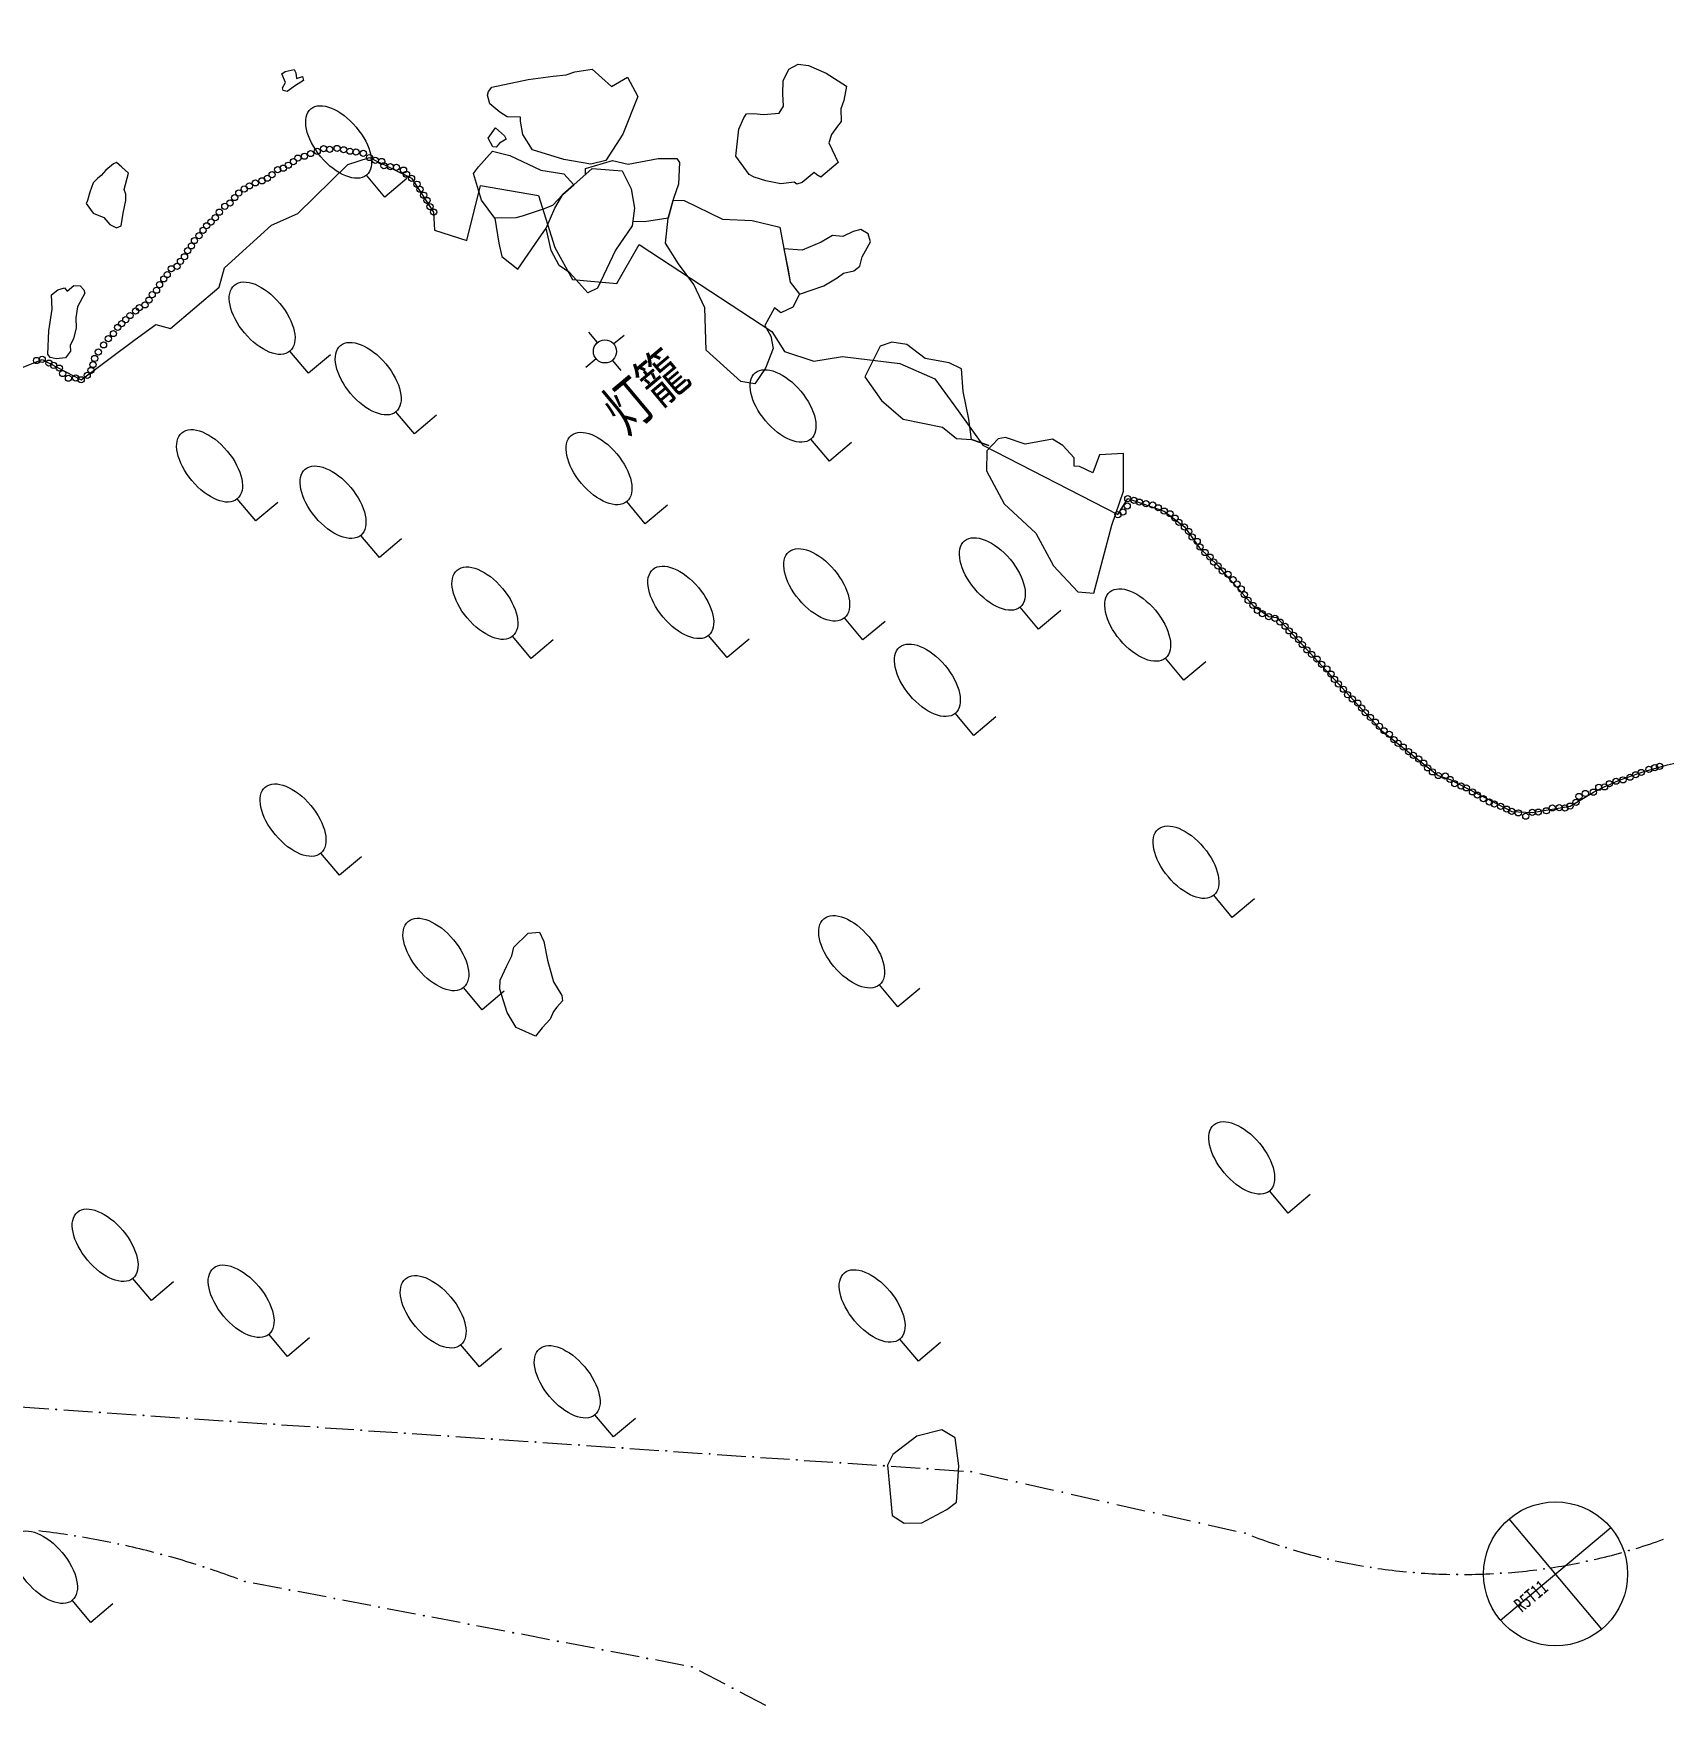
# Model space of a CAD drawing. Header units: metres. Extents: x -10443 to -4073, y -33280 to -26846.
# Drawn here: x -7287.18 to -7258.88, y -29198.11 to -29169.07 of the extents above; entities that cross this region are included whole.
import ezdxf
from ezdxf.enums import TextEntityAlignment as Align

# ---------------------------------------------------------------- set-up
doc = ezdxf.new("R2010")
doc.units = ezdxf.units.M
doc.header["$MEASUREMENT"] = 0
doc.linetypes.add('CONTINUOUS_1', pattern=[0])
doc.linetypes.add('CONTINUOUS_2', pattern=[0])
for name, color, linetype, lineweight in [('園路', 241, 'CONTINUOUS_2', 18), ('基準点', 254, 'CONTINUOUS_2', 18), ('木', 254, 'CONTINUOUS_2', 18), ('木材', 241, 'CONTINUOUS_2', 18), ('構造物', 241, 'CONTINUOUS_2', 18), ('石', 241, 'CONTINUOUS_2', 18), ('護岸', 241, 'CONTINUOUS_2', 18)]:
    doc.layers.add(name, color=color, linetype=linetype, lineweight=lineweight)
doc.layers.add('非表示', color=7, linetype='CONTINUOUS', lineweight=0, plot=False)
doc.styles.add('MS Gothic', font='MS Gothic.ttf')

msp = doc.modelspace()

# ---------------------------------------------------------------- hatches: boundary and pattern name
at = {"layer": '園路', "linetype": 'CONTINUOUS_1', "lineweight": 18}
for points in [[(-7286.772, -29192.968, 1), (-7286.787, -29192.968, 1)], [(-7286.016, -29193.02, 1), (-7286.031, -29193.02, 1)], [(-7285.26, -29193.071, 1), (-7285.275, -29193.071, 1)], [(-7284.503, -29193.123, 1), (-7284.518, -29193.123, 1)], [(-7283.747, -29193.174, 1), (-7283.762, -29193.174, 1)], [(-7282.991, -29193.226, 1), (-7283.006, -29193.226, 1)], [(-7282.235, -29193.277, 1), (-7282.25, -29193.277, 1)], [(-7281.479, -29193.329, 1), (-7281.494, -29193.329, 1)], [(-7280.723, -29193.38, 1), (-7280.738, -29193.38, 1)], [(-7279.966, -29193.432, 1), (-7279.981, -29193.432, 1)], [(-7279.21, -29193.483, 1), (-7279.225, -29193.483, 1)], [(-7278.454, -29193.535, 1), (-7278.469, -29193.535, 1)], [(-7277.698, -29193.586, 1), (-7277.713, -29193.586, 1)], [(-7276.942, -29193.638, 1), (-7276.957, -29193.638, 1)], [(-7276.185, -29193.689, 1), (-7276.2, -29193.689, 1)], [(-7275.429, -29193.741, 1), (-7275.444, -29193.741, 1)], [(-7274.673, -29193.792, 1), (-7274.688, -29193.792, 1)], [(-7273.917, -29193.844, 1), (-7273.932, -29193.844, 1)], [(-7273.161, -29193.895, 1), (-7273.176, -29193.895, 1)], [(-7272.404, -29193.947, 1), (-7272.419, -29193.947, 1)], [(-7271.648, -29193.999, 1), (-7271.663, -29193.999, 1)], [(-7270.892, -29194.05, 1), (-7270.907, -29194.05, 1)], [(-7270.099, -29194.228, 1), (-7270.114, -29194.228, 1)], [(-7269.306, -29194.406, 1), (-7269.321, -29194.406, 1)], [(-7268.514, -29194.584, 1), (-7268.529, -29194.584, 1)], [(-7267.721, -29194.762, 1), (-7267.736, -29194.762, 1)], [(-7266.928, -29194.94, 1), (-7266.943, -29194.94, 1)], [(-7266.135, -29195.118, 1), (-7266.15, -29195.118, 1)], [(-7286.448, -29195.165, 1), (-7286.463, -29195.165, 1)], [(-7285.696, -29195.306, 1), (-7285.711, -29195.306, 1)], [(-7265.423, -29195.369, 1), (-7265.438, -29195.369, 1)], [(-7259.469, -29195.419, 1), (-7259.484, -29195.419, 1)], [(-7284.952, -29195.485, 1), (-7284.967, -29195.485, 1)], [(-7284.219, -29195.702, 1), (-7284.234, -29195.702, 1)], [(-7264.695, -29195.567, 1), (-7264.71, -29195.567, 1)], [(-7263.954, -29195.711, 1), (-7263.969, -29195.711, 1)], [(-7260.201, -29195.605, 1), (-7260.216, -29195.605, 1)], [(-7283.498, -29195.957, 1), (-7283.513, -29195.957, 1)], [(-7263.204, -29195.8, 1), (-7263.219, -29195.8, 1)], [(-7262.45, -29195.834, 1), (-7262.465, -29195.834, 1)], [(-7261.695, -29195.813, 1), (-7261.71, -29195.813, 1)], [(-7260.944, -29195.736, 1), (-7260.959, -29195.736, 1)], [(-7282.721, -29196.105, 1), (-7282.736, -29196.105, 1)], [(-7281.945, -29196.253, 1), (-7281.96, -29196.253, 1)], [(-7281.169, -29196.402, 1), (-7281.184, -29196.402, 1)], [(-7280.393, -29196.55, 1), (-7280.408, -29196.55, 1)], [(-7279.617, -29196.698, 1), (-7279.632, -29196.698, 1)], [(-7278.841, -29196.847, 1), (-7278.856, -29196.847, 1)], [(-7278.065, -29196.995, 1), (-7278.08, -29196.995, 1)], [(-7277.288, -29197.143, 1), (-7277.303, -29197.143, 1)], [(-7276.512, -29197.292, 1), (-7276.527, -29197.292, 1)], [(-7275.736, -29197.44, 1), (-7275.751, -29197.44, 1)], [(-7275.03, -29197.81, 1), (-7275.045, -29197.81, 1)]]:
    msp.add_hatch(color=256, dxfattribs=at).paths.add_polyline_path(points, flags=0)

# ---------------------------------------------------------------- linework, layer by layer
for p, q in [((-7287.407, -29192.925), (-7286.908, -29192.959)), ((-7286.651, -29192.977), (-7286.152, -29193.011)), ((-7285.895, -29193.028), (-7285.396, -29193.062)), ((-7285.139, -29193.08), (-7284.64, -29193.114)), ((-7284.382, -29193.131), (-7283.883, -29193.165)), ((-7283.626, -29193.183), (-7283.127, -29193.217)), ((-7282.87, -29193.234), (-7282.371, -29193.268)), ((-7282.114, -29193.286), (-7281.615, -29193.32)), ((-7281.358, -29193.338), (-7280.859, -29193.371)), ((-7280.601, -29193.389), (-7280.102, -29193.423)), ((-7279.845, -29193.441), (-7279.346, -29193.475)), ((-7279.089, -29193.492), (-7278.59, -29193.526)), ((-7278.333, -29193.544), (-7277.834, -29193.578)), ((-7277.577, -29193.595), (-7277.078, -29193.629)), ((-7276.82, -29193.647), (-7276.322, -29193.681)), ((-7276.064, -29193.698), (-7275.565, -29193.732)), ((-7275.308, -29193.75), (-7274.809, -29193.784)), ((-7274.552, -29193.801), (-7274.053, -29193.835)), ((-7273.796, -29193.853), (-7273.297, -29193.887)), ((-7273.039, -29193.904), (-7272.541, -29193.938)), ((-7272.283, -29193.956), (-7271.784, -29193.99)), ((-7271.527, -29194.007), (-7271.028, -29194.041)), ((-7270.747, -29194.084), (-7270.259, -29194.194)), ((-7269.954, -29194.262), (-7269.466, -29194.372)), ((-7269.161, -29194.44), (-7268.674, -29194.55)), ((-7268.369, -29194.618), (-7267.881, -29194.728)), ((-7267.576, -29194.796), (-7267.088, -29194.906)), ((-7266.783, -29194.975), (-7266.295, -29195.084)), ((-7282.871, -29196.078), (-7283.362, -29195.984)), ((-7282.095, -29196.226), (-7282.586, -29196.132)), ((-7281.319, -29196.374), (-7281.81, -29196.281)), ((-7280.543, -29196.523), (-7281.034, -29196.429)), ((-7279.767, -29196.671), (-7280.258, -29196.577)), ((-7278.991, -29196.819), (-7279.482, -29196.726)), ((-7278.215, -29196.968), (-7278.706, -29196.874)), ((-7277.438, -29197.116), (-7277.93, -29197.022)), ((-7276.662, -29197.264), (-7277.153, -29197.171)), ((-7275.886, -29197.413), (-7276.377, -29197.319)), ((-7275.169, -29197.741), (-7275.612, -29197.509)), ((-7274.463, -29198.111), (-7274.906, -29197.879))]:
    msp.add_line(p, q, dxfattribs=at)
for centre in [(-7286.78, -29192.968), (-7286.023, -29193.02), (-7285.267, -29193.071), (-7284.511, -29193.123), (-7283.755, -29193.174), (-7282.999, -29193.226), (-7282.242, -29193.277), (-7281.486, -29193.329), (-7280.73, -29193.38), (-7279.974, -29193.432), (-7279.218, -29193.483), (-7278.461, -29193.535), (-7277.705, -29193.586), (-7276.949, -29193.638), (-7276.193, -29193.689), (-7275.437, -29193.741), (-7274.68, -29193.792), (-7273.924, -29193.844), (-7273.168, -29193.895), (-7272.412, -29193.947), (-7271.656, -29193.999), (-7270.899, -29194.05), (-7270.107, -29194.228), (-7269.314, -29194.406), (-7268.521, -29194.584), (-7267.728, -29194.762), (-7266.936, -29194.94), (-7266.143, -29195.118), (-7286.455, -29195.165), (-7285.703, -29195.306), (-7265.431, -29195.369), (-7259.477, -29195.419), (-7284.96, -29195.485), (-7284.226, -29195.702), (-7264.702, -29195.567), (-7263.961, -29195.711), (-7260.208, -29195.605), (-7283.505, -29195.957), (-7263.212, -29195.8), (-7262.457, -29195.834), (-7261.703, -29195.813), (-7260.952, -29195.736), (-7282.729, -29196.105), (-7281.953, -29196.253), (-7281.177, -29196.402), (-7280.4, -29196.55), (-7279.624, -29196.698), (-7278.848, -29196.847), (-7278.072, -29196.995), (-7277.296, -29197.143), (-7276.52, -29197.292), (-7275.744, -29197.44), (-7275.038, -29197.81)]:
    msp.add_circle(centre, 0.0075, dxfattribs=at)
for centre, radius, start, end in [((-7288.808, -29209.827), 14.849, 81.3933, 83.3225), ((-7288.808, -29209.827), 14.849, 78.4415, 80.3707), ((-7288.808, -29209.827), 14.849, 75.4896, 77.4189), ((-7262.371, -29185.547), 10.288, 249.204, 251.9887), ((-7262.371, -29185.547), 10.288, 253.4093, 256.194), ((-7262.371, -29185.547), 10.288, 287.0523, 289.837), ((-7288.808, -29209.827), 14.849, 72.5378, 74.467), ((-7262.371, -29185.547), 10.288, 257.6147, 260.3994), ((-7262.371, -29185.547), 10.288, 278.6416, 281.4262), ((-7262.371, -29185.547), 10.288, 282.8469, 285.6316), ((-7288.808, -29209.827), 14.849, 69.586, 71.5152), ((-7262.371, -29185.547), 10.288, 261.8201, 264.6048), ((-7262.371, -29185.547), 10.288, 266.0255, 268.8101), ((-7262.371, -29185.547), 10.288, 270.2308, 273.0155), ((-7262.371, -29185.547), 10.288, 274.4362, 277.2209)]:
    msp.add_arc(centre, radius, start, end, dxfattribs=at)
at = {"layer": '基準点', "linetype": 'CONTINUOUS_2', "lineweight": 18}
for p, q in [((-7261.708, -29196.628), (-7259.793, -29195.021)), ((-7259.947, -29196.782), (-7261.554, -29194.867))]:
    msp.add_line(p, q, dxfattribs=at)
msp.add_circle((-7260.75, -29195.825), 1.25, dxfattribs=at)
at = {"layer": '木', "linetype": 'CONTINUOUS_1', "lineweight": 18}
for p, q in [((-7281.075, -29171.917), (-7281.397, -29171.534)), ((-7280.692, -29171.596), (-7281.075, -29171.917)), ((-7282.403, -29174.976), (-7282.724, -29174.593)), ((-7282.02, -29174.655), (-7282.403, -29174.976)), ((-7280.561, -29176.026), (-7280.883, -29175.643)), ((-7280.178, -29175.705), (-7280.561, -29176.026)), ((-7273.359, -29176.501), (-7273.68, -29176.118)), ((-7272.976, -29176.18), (-7273.359, -29176.501)), ((-7283.316, -29177.541), (-7283.637, -29177.158)), ((-7282.933, -29177.219), (-7283.316, -29177.541)), ((-7276.554, -29177.588), (-7276.875, -29177.205)), ((-7276.17, -29177.267), (-7276.554, -29177.588)), ((-7281.171, -29178.173), (-7281.493, -29177.79)), ((-7280.788, -29177.851), (-7281.171, -29178.173)), ((-7269.725, -29179.419), (-7270.047, -29179.036)), ((-7269.342, -29179.097), (-7269.725, -29179.419)), ((-7272.775, -29179.607), (-7273.096, -29179.224)), ((-7272.392, -29179.286), (-7272.775, -29179.607)), ((-7278.536, -29179.926), (-7278.857, -29179.543)), ((-7278.153, -29179.604), (-7278.536, -29179.926)), ((-7275.135, -29179.912), (-7275.456, -29179.529)), ((-7274.752, -29179.591), (-7275.135, -29179.912)), ((-7267.203, -29180.306), (-7267.524, -29179.923)), ((-7266.82, -29179.985), (-7267.203, -29180.306)), ((-7270.853, -29181.264), (-7271.175, -29180.881)), ((-7270.47, -29180.943), (-7270.853, -29181.264)), ((-7281.866, -29183.693), (-7282.187, -29183.31)), ((-7281.483, -29183.372), (-7281.866, -29183.693)), ((-7266.363, -29184.424), (-7266.685, -29184.041)), ((-7265.98, -29184.102), (-7266.363, -29184.424)), ((-7279.387, -29186.027), (-7279.708, -29185.644)), ((-7279.004, -29185.705), (-7279.387, -29186.027)), ((-7272.169, -29185.98), (-7272.491, -29185.597)), ((-7271.786, -29185.658), (-7272.169, -29185.98)), ((-7265.396, -29189.558), (-7265.717, -29189.175)), ((-7265.013, -29189.237), (-7265.396, -29189.558)), ((-7285.128, -29191.076), (-7285.45, -29190.693)), ((-7284.745, -29190.754), (-7285.128, -29191.076)), ((-7282.767, -29192.047), (-7283.089, -29191.664)), ((-7282.384, -29191.726), (-7282.767, -29192.047)), ((-7279.433, -29192.232), (-7279.755, -29191.849)), ((-7279.05, -29191.911), (-7279.433, -29192.232)), ((-7271.812, -29192.13), (-7272.133, -29191.747)), ((-7271.429, -29191.808), (-7271.812, -29192.13)), ((-7277.106, -29193.447), (-7277.428, -29193.064)), ((-7276.723, -29193.125), (-7277.106, -29193.447)), ((-7286.181, -29196.667), (-7286.502, -29196.284)), ((-7285.798, -29196.345), (-7286.181, -29196.667))]:
    msp.add_line(p, q, dxfattribs=at)
for centre in [(-7281.879, -29170.96), (-7283.206, -29174.019), (-7281.365, -29175.069), (-7274.162, -29175.543), (-7284.119, -29176.583), (-7277.357, -29176.63), (-7281.975, -29177.215), (-7273.578, -29178.65), (-7270.529, -29178.461), (-7279.339, -29178.968), (-7275.938, -29178.954), (-7268.006, -29179.348), (-7271.657, -29180.307), (-7282.669, -29182.736), (-7267.167, -29183.466), (-7280.19, -29185.069), (-7272.973, -29185.022), (-7266.199, -29188.601), (-7285.932, -29190.118), (-7283.571, -29191.09), (-7272.616, -29191.172), (-7280.237, -29191.274), (-7277.91, -29192.489), (-7286.984, -29195.709)]:
    msp.add_ellipse(centre, major_axis=(-0.482, 0.575), ratio=0.533333, dxfattribs=at)
at = {"layer": '木材', "linetype": 'CONTINUOUS_2', "lineweight": 18}
for centre in [(-7282.14, -29171.076), (-7281.905, -29171.072), (-7282.752, -29171.362), (-7282.663, -29171.3), (-7282.586, -29171.24), (-7282.471, -29171.207), (-7282.364, -29171.16), (-7282.25, -29171.122), (-7282.033, -29171.088), (-7281.792, -29171.095), (-7281.68, -29171.119), (-7281.577, -29171.132), (-7281.45, -29171.157), (-7281.342, -29171.229), (-7281.242, -29171.277), (-7281.131, -29171.297), (-7281.092, -29171.373), (-7283.209, -29171.634), (-7283.114, -29171.588), (-7283.033, -29171.526), (-7282.936, -29171.441), (-7282.839, -29171.414), (-7280.979, -29171.389), (-7280.875, -29171.4), (-7280.752, -29171.448), (-7280.7, -29171.519), (-7280.612, -29171.59), (-7283.683, -29171.924), (-7283.611, -29171.844), (-7283.518, -29171.777), (-7283.428, -29171.721), (-7283.323, -29171.67), (-7280.519, -29171.692), (-7280.465, -29171.781), (-7280.401, -29171.883), (-7283.948, -29172.178), (-7283.854, -29172.078), (-7283.763, -29172.019), (-7280.345, -29171.974), (-7280.293, -29172.083), (-7280.229, -29172.177), (-7284.231, -29172.494), (-7284.17, -29172.414), (-7284.093, -29172.35), (-7284.019, -29172.273), (-7284.434, -29172.763), (-7284.381, -29172.671), (-7284.301, -29172.586), (-7284.682, -29173.118), (-7284.624, -29173.033), (-7284.554, -29172.953), (-7284.499, -29172.846), (-7284.914, -29173.337), (-7284.854, -29173.261), (-7284.782, -29173.161), (-7285.115, -29173.612), (-7285.04, -29173.533), (-7284.988, -29173.437), (-7285.499, -29173.973), (-7285.404, -29173.893), (-7285.337, -29173.837), (-7285.241, -29173.788), (-7285.169, -29173.705), (-7285.713, -29174.18), (-7285.646, -29174.114), (-7285.573, -29174.046), (-7285.959, -29174.483), (-7285.876, -29174.375), (-7285.788, -29174.286), (-7287.123, -29174.754), (-7287.025, -29174.734), (-7286.908, -29174.8), (-7286.828, -29174.839), (-7286.142, -29174.824), (-7286.114, -29174.719), (-7286.05, -29174.605), (-7286.728, -29174.886), (-7286.669, -29174.98), (-7286.569, -29175.061), (-7286.443, -29175.059), (-7286.348, -29175.089), (-7286.243, -29175.011), (-7286.176, -29174.927), (-7268.178, -29177.153), (-7268.071, -29177.181), (-7268.35, -29177.43), (-7268.263, -29177.384), (-7268.187, -29177.281), (-7267.976, -29177.213), (-7267.861, -29177.24), (-7267.745, -29177.261), (-7267.649, -29177.312), (-7267.546, -29177.369), (-7267.443, -29177.416), (-7267.359, -29177.491), (-7267.29, -29177.563), (-7267.194, -29177.645), (-7267.121, -29177.723), (-7267.06, -29177.818), (-7266.973, -29177.896), (-7266.922, -29177.993), (-7266.837, -29178.088), (-7266.75, -29178.168), (-7266.688, -29178.252), (-7266.611, -29178.322), (-7266.535, -29178.41), (-7266.439, -29178.465), (-7266.351, -29178.559), (-7266.283, -29178.634), (-7266.209, -29178.722), (-7266.154, -29178.818), (-7266.088, -29178.918), (-7266.003, -29179.007), (-7265.927, -29179.091), (-7265.84, -29179.15), (-7265.731, -29179.202), (-7265.623, -29179.232), (-7265.535, -29179.297), (-7265.446, -29179.368), (-7265.376, -29179.449), (-7265.3, -29179.527), (-7265.211, -29179.6), (-7265.148, -29179.686), (-7265.068, -29179.779), (-7264.985, -29179.859), (-7264.893, -29179.94), (-7264.813, -29180.029), (-7264.722, -29180.11), (-7264.651, -29180.2), (-7264.589, -29180.291), (-7264.52, -29180.373), (-7264.433, -29180.462), (-7264.363, -29180.556), (-7264.279, -29180.632), (-7264.184, -29180.704), (-7264.118, -29180.787), (-7264.054, -29180.87), (-7263.965, -29180.953), (-7263.881, -29181.034), (-7263.808, -29181.107), (-7263.729, -29181.184), (-7263.636, -29181.247), (-7263.556, -29181.336), (-7263.484, -29181.403), (-7263.396, -29181.468), (-7263.303, -29181.548), (-7263.218, -29181.611), (-7263.126, -29181.673), (-7263.041, -29181.745), (-7262.972, -29181.828), (-7259.03, -29181.825), (-7258.946, -29181.802), (-7262.888, -29181.897), (-7262.787, -29181.961), (-7262.666, -29181.968), (-7262.582, -29182.029), (-7262.501, -29182.103), (-7259.816, -29182.105), (-7259.7, -29182.06), (-7259.581, -29182.036), (-7259.457, -29181.99), (-7259.359, -29181.948), (-7259.263, -29181.907), (-7259.131, -29181.854), (-7262.391, -29182.144), (-7262.299, -29182.175), (-7262.193, -29182.245), (-7262.109, -29182.301), (-7262.005, -29182.363), (-7260.344, -29182.325), (-7260.235, -29182.273), (-7260.095, -29182.25), (-7260, -29182.166), (-7259.901, -29182.158), (-7261.9, -29182.42), (-7261.814, -29182.455), (-7261.705, -29182.495), (-7261.598, -29182.544), (-7261.511, -29182.584), (-7261.397, -29182.609), (-7261.268, -29182.667), (-7261.156, -29182.601), (-7261.052, -29182.596), (-7260.91, -29182.574), (-7260.807, -29182.523), (-7260.686, -29182.518), (-7260.589, -29182.524), (-7260.498, -29182.492), (-7260.395, -29182.427)]:
    msp.add_circle(centre, 0.0535, dxfattribs=at)
at = {"layer": '構造物', "linetype": 'CONTINUOUS_2', "lineweight": 18}
for p, q in [((-7277.383, -29174.442), (-7277.533, -29174.264)), ((-7276.921, -29174.317), (-7277.1, -29174.467)), ((-7277.408, -29174.725), (-7277.586, -29174.875)), ((-7276.975, -29174.929), (-7277.125, -29174.75))]:
    msp.add_line(p, q, dxfattribs=at)
msp.add_circle((-7277.254, -29174.596), 0.201, dxfattribs=at)
at = {"layer": '石', "linetype": 'CONTINUOUS_2', "lineweight": 18, "flags": 128}
for points in [[(-7282.798, -29169.927), (-7282.863, -29169.775), (-7282.808, -29169.736), (-7282.649, -29169.698), (-7282.62, -29169.761), (-7282.611, -29169.857), (-7282.504, -29169.823), (-7282.488, -29169.89), (-7282.626, -29169.981), (-7282.773, -29170.081), (-7282.841, -29170.066), (-7282.85, -29170.018), (-7282.798, -29169.927)], [(-7279.22, -29170.006), (-7278.59, -29169.876), (-7278.152, -29169.819), (-7277.926, -29169.795), (-7277.778, -29169.743), (-7277.476, -29169.696), (-7277.139, -29169.994), (-7276.865, -29169.836), (-7276.682, -29170.168), (-7276.943, -29170.824), (-7277.238, -29171.278), (-7277.499, -29171.346), (-7277.967, -29171.262), (-7278.511, -29171.098), (-7278.682, -29170.828), (-7278.722, -29170.599), (-7278.723, -29170.527), (-7278.953, -29170.522), (-7279.082, -29170.444), (-7279.254, -29170.294), (-7279.291, -29170.145), (-7279.278, -29170.084), (-7279.22, -29170.006)], [(-7274.8, -29170.472), (-7274.67, -29170.464), (-7274.501, -29170.481), (-7274.231, -29170.456), (-7274.157, -29170.336), (-7274.167, -29170.121), (-7274.162, -29169.9), (-7274.064, -29169.695), (-7273.898, -29169.609), (-7273.721, -29169.63), (-7273.412, -29169.764), (-7273.063, -29169.99), (-7273.108, -29170.24), (-7273.161, -29170.385), (-7273.154, -29170.602), (-7273.219, -29170.683), (-7273.321, -29170.827), (-7273.366, -29170.976), (-7273.205, -29171.313), (-7273.504, -29171.569), (-7273.578, -29171.531), (-7273.624, -29171.489), (-7273.829, -29171.662), (-7273.921, -29171.691), (-7273.97, -29171.658), (-7274.2, -29171.687), (-7274.461, -29171.635), (-7274.666, -29171.568), (-7274.751, -29171.523), (-7274.98, -29171.206), (-7274.93, -29170.735), (-7274.844, -29170.541), (-7274.8, -29170.472)], [(-7279.202, -29171.046), (-7279.285, -29170.891), (-7279.154, -29170.712), (-7278.999, -29170.852), (-7278.967, -29170.91), (-7279.083, -29170.981), (-7279.143, -29171.047), (-7279.202, -29171.046)], [(-7286.263, -29172.029), (-7286.139, -29172.197), (-7285.955, -29172.273), (-7285.849, -29172.392), (-7285.733, -29172.45), (-7285.655, -29172.417), (-7285.62, -29172.197), (-7285.57, -29171.978), (-7285.574, -29171.864), (-7285.601, -29171.785), (-7285.529, -29171.501), (-7285.644, -29171.397), (-7285.735, -29171.314), (-7285.789, -29171.338), (-7285.918, -29171.45), (-7286.001, -29171.541), (-7286.065, -29171.595), (-7286.139, -29171.667), (-7286.197, -29171.829), (-7286.237, -29171.976), (-7286.263, -29172.029)], [(-7277.592, -29171.524), (-7277.592, -29171.418), (-7277.125, -29171.28), (-7276.85, -29171.343), (-7276.332, -29171.248), (-7276.009, -29171.249), (-7275.963, -29171.317), (-7275.979, -29171.69), (-7276.064, -29171.938), (-7276.156, -29172.284), (-7276.569, -29172.348), (-7276.773, -29172.343)], [(-7273.878, -29173.6), (-7273.453, -29173.456), (-7273.225, -29173.317), (-7273.111, -29173.238), (-7272.932, -29173.199), (-7272.829, -29173.118), (-7272.789, -29172.952), (-7272.645, -29172.693), (-7272.685, -29172.552), (-7272.814, -29172.48), (-7272.944, -29172.515), (-7273.127, -29172.599), (-7273.304, -29172.584), (-7273.499, -29172.699), (-7273.831, -29172.84), (-7274.149, -29172.816), (-7274.075, -29173.182), (-7274.039, -29173.396), (-7273.878, -29173.6)], [(-7286.929, -29174.646), (-7286.907, -29174.236), (-7286.851, -29173.86), (-7286.862, -29173.614), (-7286.756, -29173.525), (-7286.64, -29173.492), (-7286.593, -29173.548), (-7286.475, -29173.449), (-7286.366, -29173.458), (-7286.303, -29173.527), (-7286.285, -29173.587), (-7286.41, -29173.824), (-7286.438, -29174.011), (-7286.436, -29174.19), (-7286.481, -29174.371), (-7286.541, -29174.495), (-7286.532, -29174.594), (-7286.62, -29174.705), (-7286.783, -29174.725), (-7286.884, -29174.701), (-7286.929, -29174.646)], [(-7278.838, -29184.94), (-7278.588, -29184.699), (-7278.389, -29184.68), (-7278.316, -29184.842), (-7278.253, -29185.17), (-7278.149, -29185.543), (-7278.005, -29185.782), (-7277.99, -29185.876), (-7278.091, -29185.982), (-7278.15, -29186.056), (-7278.204, -29186.193), (-7278.342, -29186.345), (-7278.461, -29186.49), (-7278.797, -29186.334), (-7278.951, -29186.074), (-7279.077, -29185.671), (-7279.071, -29185.514), (-7278.957, -29185.263), (-7278.869, -29185.093), (-7278.838, -29184.94)], [(-7271.756, -29194.94), (-7271.32, -29194.706), (-7271.153, -29194.578), (-7271.111, -29193.946), (-7271.172, -29193.461), (-7271.407, -29193.323), (-7271.838, -29193.435), (-7272.255, -29193.749), (-7272.349, -29193.935), (-7272.309, -29194.367), (-7272.27, -29194.811), (-7272.061, -29194.946), (-7271.756, -29194.94)]]:
    msp.add_lwpolyline(points, dxfattribs=at)
for points in [[(-7278.803, -29172.277), (-7279.164, -29172.281), (-7279.399, -29171.969), (-7279.534, -29171.505), (-7279.449, -29171.391), (-7279.206, -29171.118), (-7278.904, -29171.194), (-7278.37, -29171.451), (-7277.969, -29171.512), (-7277.794, -29171.704), (-7277.986, -29171.873), (-7278.167, -29172.065), (-7278.325, -29172.124), (-7278.69, -29172.245)], [(-7277.551, -29173.576), (-7277.863, -29173.233), (-7278.05, -29173.104), (-7278.191, -29172.841), (-7278.275, -29172.457), (-7278.123, -29172.107), (-7277.986, -29171.873), (-7277.794, -29171.704), (-7277.475, -29171.42), (-7276.955, -29171.461), (-7276.797, -29171.774), (-7276.739, -29172.107), (-7276.783, -29172.415), (-7277.071, -29172.839), (-7277.384, -29173.5)], [(-7279.164, -29172.281), (-7279.097, -29172.719), (-7279.042, -29172.947), (-7278.769, -29173.165), (-7278.406, -29172.645), (-7278.275, -29172.457), (-7278.123, -29172.107), (-7277.986, -29171.873), (-7278.167, -29172.065), (-7278.325, -29172.124), (-7278.69, -29172.245), (-7278.803, -29172.277)], [(-7273.878, -29173.6), (-7273.99, -29173.83), (-7274.201, -29173.928), (-7274.309, -29173.837), (-7274.477, -29174.144), (-7274.374, -29174.333), (-7274.332, -29174.543), (-7274.469, -29174.888), (-7274.652, -29175.159), (-7274.898, -29175.121), (-7275.498, -29174.574), (-7275.52, -29173.842), (-7275.712, -29173.435), (-7275.977, -29173.073), (-7276.203, -29172.718), (-7276.156, -29172.284), (-7276.072, -29171.971), (-7275.881, -29171.978), (-7275.212, -29172.302), (-7274.698, -29172.321), (-7274.221, -29172.44), (-7274.039, -29173.396)], [(-7270.59, -29176.231), (-7270.89, -29176.127), (-7270.937, -29175.775), (-7271.036, -29175.29), (-7271.066, -29174.901), (-7271.276, -29174.792), (-7271.694, -29174.717), (-7272.015, -29174.477), (-7272.275, -29174.434), (-7272.475, -29174.507), (-7272.74, -29175.038), (-7272.454, -29175.449), (-7272.077, -29175.772), (-7271.393, -29175.909), (-7271.153, -29176.111), (-7270.89, -29176.127)], [(-7270.627, -29176.322), (-7270.628, -29176.67), (-7270.321, -29177.242), (-7269.773, -29177.754), (-7269.466, -29178.317), (-7269.046, -29178.77), (-7268.765, -29178.795), (-7268.452, -29177.616), (-7268.254, -29177.023), (-7268.252, -29176.367), (-7268.666, -29176.39), (-7268.784, -29176.702), (-7269.015, -29176.596), (-7269.109, -29176.588), (-7269.109, -29176.446), (-7269.305, -29176.232), (-7269.485, -29176.121), (-7269.96, -29176.204), (-7270.298, -29176.093), (-7270.429, -29176.116)]]:
    msp.add_lwpolyline(points, close=True, dxfattribs=at)
at = {"layer": '護岸', "lineweight": 18, "flags": 128}
msp.add_lwpolyline([(-7264.172, -29070.656, 0.029871), (-7264.577, -29070.705), (-7264.826, -29071.14, -0.04263), (-7264.967, -29071.454), (-7265.709, -29071.997), (-7266.082, -29072.14), (-7266.733, -29072.179), (-7267.122, -29072.186), (-7268.25, -29071.691, 0.064147), (-7268.651, -29071.509), (-7268.932, -29071.188), (-7269.538, -29071.007), (-7271.086, -29070.543), (-7271.352, -29070.545), (-7271.482, -29070.575), (-7271.762, -29070.371), (-7272.496, -29070.126, 0.030306), (-7273.167, -29069.927), (-7273.558, -29069.873), (-7274.422, -29070.045), (-7276.256, -29070.653), (-7276.642, -29070.918, 0.013808), (-7277.93, -29072.65), (-7277.978, -29072.977), (-7278.328, -29073.096), (-7278.567, -29073.599), (-7279.762, -29075.052, -0.002837), (-7280.886, -29076.84), (-7280.939, -29077.834), (-7281.655, -29077.996), (-7283.074, -29080.007), (-7283.091, -29080.788), (-7283.796, -29080.989), (-7284.112, -29081.426), (-7287.348, -29086.052), (-7289.059, -29088.584), (-7289.294, -29088.978), (-7289.672, -29089.627, 0.206193), (-7290.182, -29091.452), (-7291.405, -29092.09), (-7292.983, -29093.481), (-7293.191, -29093.97), (-7293.707, -29093.9), (-7294.477, -29094.51), (-7295.181, -29095.215), (-7295.912, -29095.199), (-7296.197, -29094.815), (-7297.878, -29094.593), (-7299.649, -29094.637), (-7300.513, -29094.55), (-7302.175, -29093.413), (-7303.631, -29092.032), (-7304.983, -29089.608), (-7305.755, -29088.806), (-7306.178, -29088.118), (-7307.391, -29086.975), (-7312.367, -29089.49), (-7311.593, -29090.668), (-7311.511, -29092.467), (-7310.449, -29094.204), (-7308.638, -29095.394), (-7309.019, -29096.193), (-7309.086, -29096.253), (-7309.19, -29096.568), (-7309.142, -29097.24), (-7309.059, -29097.776), (-7309.124, -29097.874), (-7309.11, -29098.112), (-7308.894, -29098.653), (-7308.767, -29099.161), (-7308.638, -29099.328), (-7308.526, -29099.462), (-7308.459, -29099.513), (-7308.402, -29099.52), (-7308.275, -29099.536), (-7308.335, -29099.946), (-7308, -29100.003), (-7307.91, -29100.44), (-7307.577, -29100.997), (-7307.254, -29101.493), (-7306.888, -29101.818), (-7306.568, -29101.851), (-7306.351, -29102.079), (-7305.622, -29103.28), (-7305.219, -29103.73), (-7304.755, -29104.682), (-7304.483, -29105.632), (-7304.188, -29107.409), (-7304.282, -29108.296, -0.05449), (-7304.405, -29108.932), (-7304.206, -29109.475), (-7303.83, -29109.944), (-7303.502, -29110.597), (-7303.372, -29110.944), (-7303.432, -29111.344), (-7303.663, -29112.177), (-7304.008, -29113.859), (-7304.232, -29114.972), (-7305.181, -29116.786), (-7305.868, -29117.559), (-7307.475, -29118.63), (-7308.566, -29119.153), (-7309.054, -29119.438), (-7309.667, -29119.866), (-7311.393, -29120.465), (-7311.348, -29120.609), (-7312.048, -29120.895), (-7312.755, -29121.05), (-7313.374, -29121.589), (-7314.872, -29122.216), (-7316.109, -29122.868), (-7316.504, -29122.892), (-7317.46, -29123.319), (-7318.977, -29123.459), (-7319.548, -29123.423), (-7319.718, -29123.525), (-7320.409, -29123.922), (-7320.692, -29124.183), (-7321.425, -29124.767), (-7321.695, -29124.83), (-7322.331, -29125.368), (-7323.078, -29125.898), (-7323.669, -29126.148), (-7324.183, -29126.2), (-7324.898, -29126.392, 0.053336), (-7327.001, -29126.712), (-7328.589, -29127.04), (-7328.863, -29127.189), (-7329.942, -29127.726), (-7330.975, -29128.483), (-7331.227, -29128.626, 0.163573), (-7333.68, -29129.319), (-7334.406, -29130.194), (-7334.841, -29130.373), (-7335.439, -29130.301), (-7335.702, -29130.431), (-7336.875, -29131.458), (-7338.326, -29132.226), (-7339.104, -29133.043), (-7340.269, -29134.175), (-7340.96, -29134.778), (-7341.37, -29135.289), (-7341.97, -29135.632), (-7342.547, -29135.813, -0.199454), (-7343.318, -29136.38), (-7344.037, -29137.223), (-7344.179, -29137.581), (-7344.47, -29137.881), (-7344.719, -29138.124), (-7345.462, -29138.73, 0.147138), (-7346.266, -29140.249), (-7346.268, -29140.864), (-7346.141, -29141.527), (-7345.844, -29142.694, 0.108193), (-7345.406, -29143.712), (-7344.77, -29144.27), (-7343.982, -29144.762), (-7343.13, -29145.157), (-7342.251, -29145.485), (-7339.771, -29146.442), (-7339.322, -29146.544), (-7336.48, -29147.355), (-7335.569, -29147.42), (-7333.303, -29147.832, -0.124988), (-7331.262, -29148.787), (-7330.492, -29149.573, 0.084508), (-7329.517, -29150.067), (-7328.905, -29150.276), (-7328.101, -29150.314, -0.048677), (-7327.568, -29150.24), (-7327.029, -29150.501), (-7326.493, -29150.805), (-7326.099, -29151.018), (-7324.522, -29151.443), (-7323.099, -29152.01, -0.110064), (-7321.915, -29152.828), (-7321.566, -29153.48), (-7321.278, -29153.861), (-7321.088, -29154.184), (-7320.735, -29154.479), (-7319.77, -29155.068), (-7319.796, -29155.682), (-7319.64, -29156.256, -0.097033), (-7318.469, -29157.576), (-7318.104, -29158.08), (-7317.712, -29159.36), (-7317.583, -29159.864), (-7317.385, -29160.009), (-7317.014, -29160.693), (-7317.02, -29162.096), (-7317.336, -29162.251), (-7317.772, -29162.738), (-7317.961, -29163.259, 0.533567), (-7318.778, -29164.68), (-7318.953, -29165.376, 0.085308), (-7318.016, -29167.884), (-7317.195, -29169.216), (-7317.066, -29169.789), (-7317.046, -29170.519, 0.243514), (-7316.337, -29172.516), (-7315.762, -29173.088), (-7315.527, -29173.614), (-7315.598, -29173.8), (-7315.682, -29174.027), (-7315.6, -29174.31), (-7315.383, -29174.612), (-7314.888, -29175.169), (-7314.759, -29175.778), (-7314.988, -29175.966), (-7315.011, -29176.571), (-7314.781, -29177.067), (-7314.607, -29177.56), (-7314.519, -29177.917), (-7314.51, -29178.254), (-7314.645, -29178.426), (-7314.907, -29178.705), (-7315.489, -29178.854), (-7315.97, -29179.138), (-7315.949, -29179.604), (-7315.432, -29180.772), (-7315.589, -29181.986), (-7316.108, -29182.452), (-7316.494, -29182.471), (-7316.863, -29182.727), (-7316.685, -29183.248), (-7317.62, -29183.452), (-7317.932, -29183.535), (-7318.14, -29183.957), (-7318.328, -29184.107), (-7318.437, -29184.241), (-7318.55, -29184.405), (-7318.608, -29184.519), (-7318.762, -29184.801), (-7318.972, -29185.644), (-7318.672, -29187.665), (-7312.116, -29189.976), (-7309.093, -29189.927), (-7306.734, -29188.546), (-7306.856, -29188.137), (-7306.122, -29187.398), (-7304.389, -29186.434), (-7303.498, -29186.019), (-7302.664, -29185.164), (-7301.409, -29184.464), (-7300.351, -29184.096), (-7299.972, -29184.342), (-7298.876, -29183.632), (-7298.808, -29182.925), (-7297.568, -29182.042), (-7296.713, -29182.196), (-7295.959, -29181.905), (-7295.038, -29181.251), (-7294.956, -29181.096), (-7294.359, -29180.169), (-7292.762, -29179.112), (-7290.712, -29177.528), (-7290.294, -29177.454), (-7289.588, -29177.687), (-7288.924, -29177.267), (-7288.414, -29176.714), (-7288.552, -29175.766), (-7287.711, -29175.017), (-7287.025, -29174.734), (-7286.348, -29175.089), (-7285.412, -29174.389), (-7285.052, -29174.126), (-7284.795, -29174.197), (-7283.955, -29173.481), (-7283.857, -29173.142), (-7283.044, -29172.402), (-7282.587, -29172.2), (-7281.716, -29171.353), (-7281.342, -29171.229), (-7280.612, -29171.59), (-7280.229, -29172.177), (-7280.213, -29172.491), (-7279.655, -29172.671), (-7279.414, -29171.713), (-7278.406, -29171.886), (-7278.122, -29172.789), (-7277.817, -29173.346), (-7277.046, -29173.416), (-7276.662, -29172.738), (-7274.358, -29174.248), (-7274.135, -29174.596), (-7273.63, -29174.766), (-7273.128, -29174.683), (-7272.137, -29174.807), (-7271.525, -29175.072), (-7271.199, -29175.525), (-7270.695, -29176.223), (-7268.35, -29177.43), (-7268.178, -29177.153), (-7267.546, -29177.369), (-7267.194, -29177.645), (-7266.933, -29178.009), (-7266.611, -29178.322), (-7266.535, -29178.41), (-7266.003, -29179.007), (-7265.731, -29179.202), (-7265.596, -29179.214), (-7265.446, -29179.368), (-7265.148, -29179.686), (-7263.768, -29181.185), (-7262.787, -29181.961), (-7262.582, -29182.029), (-7261.511, -29182.584), (-7261.156, -29182.601), (-7260.498, -29182.492), (-7260.095, -29182.25, -0.071739), (-7258.497, -29181.712), (-7257.861, -29182.29), (-7256.766, -29182.261), (-7256.191, -29181.944), (-7256.289, -29181.317), (-7257.362, -29180.736), (-7257.234, -29180.319), (-7256.68, -29179.763, -0.005668), (-7255.23, -29178.314), (-7254.371, -29177.426), (-7253.831, -29177.63), (-7253.515, -29177.486), (-7252.981, -29176.943), (-7252.82, -29176.608), (-7252.255, -29176.403), (-7251.738, -29175.995), (-7251.381, -29175.569, -0.003363), (-7251.343, -29175.33), (-7251.498, -29175.053), (-7250.225, -29174.08), (-7249.06, -29173.198), (-7248.048, -29172.569), (-7247.199, -29172.224, 0.029878), (-7245.868, -29171.836), (-7244.427, -29171.43), (-7242.211, -29170.394), (-7241.531, -29170.02), (-7240.418, -29169.609), (-7240.192, -29169.639), (-7239.957, -29170.233), (-7239.558, -29170.796), (-7238.762, -29170.498), (-7237.713, -29169.668), (-7236.182, -29168.037), (-7233.915, -29165.163), (-7233.984, -29164.61, -0.258163), (-7234.37, -29162.567), (-7234.087, -29161.959), (-7233.646, -29161.148, 0.065209), (-7232.489, -29158.454), (-7232.236, -29157.639), (-7231.557, -29156.269), (-7230.931, -29155.225), (-7230.05, -29154.358), (-7230.451, -29153.821), (-7230.003, -29152.873), (-7229.829, -29152.368), (-7229.534, -29151.819), (-7229.433, -29150.839), (-7229.063, -29150.151), (-7228.136, -29148.799), (-7227.706, -29147.888), (-7227.346, -29147.866), (-7226.945, -29147.422), (-7226.64, -29147.135), (-7226.701, -29146.783), (-7226.887, -29146.777), (-7228.764, -29144.77, -0.287103), (-7229.306, -29142.427), (-7229.053, -29141.606), (-7228.878, -29141.334), (-7228.124, -29140.547), (-7228.014, -29140.139), (-7227.753, -29139.98), (-7227.671, -29139.707), (-7227.53, -29139.561), (-7227.316, -29139.451), (-7226.364, -29139.093), (-7226.25, -29139.157), (-7226.134, -29139.207), (-7225.783, -29138.817), (-7225.153, -29138.689), (-7224.808, -29138.559), (-7224.539, -29138.418), (-7224.039, -29138.442), (-7223.884, -29138.323), (-7223.537, -29137.948), (-7223.017, -29137.704), (-7222.318, -29137.739), (-7221.973, -29137.823), (-7221.788, -29137.592), (-7221.441, -29137.365), (-7220.83, -29137.291), (-7220.451, -29137.224), (-7219.225, -29137.125), (-7219.125, -29137.014), (-7218.39, -29136.796), (-7217.508, -29136.73), (-7216.961, -29136.463), (-7216.295, -29136.457), (-7215.952, -29136.386), (-7215.547, -29136.511), (-7215.416, -29136.284), (-7214.847, -29136.067), (-7214.549, -29136.051), (-7213.833, -29135.896), (-7213.574, -29135.971), (-7213.188, -29135.894), (-7212.829, -29135.522), (-7212.31, -29135.293), (-7212.129, -29135.224), (-7211.932, -29135.25), (-7211.648, -29135.347), (-7211.547, -29135.282), (-7211.437, -29134.966), (-7210.93, -29134.649), (-7210.634, -29134.38), (-7210.056, -29134.11), (-7209.922, -29134.147), (-7209.701, -29134.143), (-7209.6, -29134.083), (-7209.458, -29133.651), (-7209.062, -29133.253), (-7208.899, -29133.192), (-7208.762, -29133.121), (-7208.674, -29132.637), (-7208.459, -29132.285), (-7208.276, -29132.22), (-7207.875, -29131.932), (-7207.659, -29131.158), (-7207.651, -29131.018), (-7207.358, -29130.762), (-7206.975, -29130.677), (-7206.791, -29130.501), (-7206.746, -29130.242), (-7206.705, -29129.945), (-7206.728, -29129.601), (-7206.502, -29129.297), (-7206.37, -29129.154), (-7206.229, -29128.943), (-7206.241, -29128.605), (-7206.096, -29128.478), (-7205.914, -29128.362), (-7205.672, -29128.237), (-7205.718, -29128.002), (-7205.694, -29127.703), (-7205.511, -29127.43), (-7205.415, -29127.24), (-7205.086, -29126.927), (-7204.996, -29126.525), (-7204.791, -29126.472), (-7204.826, -29126.173), (-7204.512, -29126.073), (-7204.602, -29125.889), (-7204.602, -29125.716), (-7204.548, -29125.46), (-7204.104, -29125.011), (-7203.692, -29124.261), (-7203.585, -29123.911), (-7203.554, -29123.663), (-7202.94, -29122.638), (-7202.834, -29122.637), (-7202.798, -29122.12), (-7202.619, -29121.744), (-7202.374, -29121.466), (-7202.364, -29121.117), (-7202.258, -29120.703), (-7202.091, -29120.5), (-7201.912, -29120.388), (-7201.947, -29120.207), (-7201.805, -29119.793), (-7200.935, -29117.478), (-7200.789, -29117.214, 0.001291), (-7200.749, -29117.064), (-7200.252, -29114.85), (-7200.023, -29112.812), (-7199.912, -29111.508), (-7200.119, -29110.705), (-7200.282, -29109.737), (-7200.652, -29108.702), (-7200.816, -29107.807, 0.014745), (-7201.224, -29107.238), (-7201.426, -29106.823), (-7202.093, -29106.278), (-7202.791, -29105.939), (-7203.629, -29105.252), (-7204.668, -29104.387), (-7205.438, -29103.957), (-7206.009, -29103.635), (-7207.425, -29103.003), (-7208.309, -29102.709), (-7208.772, -29102.518), (-7208.975, -29102.541), (-7209.979, -29102.362), (-7210.741, -29101.866), (-7212.536, -29100.447, -0.079496), (-7214.695, -29098.893), (-7215.666, -29097.818), (-7215.912, -29097.381), (-7216.755, -29096.22), (-7217.514, -29095.15), (-7218.064, -29094.287), (-7218.915, -29093.269), (-7219.047, -29092.569), (-7220.394, -29088.654), (-7220.634, -29088.024), (-7221.386, -29087.587), (-7221.774, -29086.964), (-7221.731, -29086.757), (-7222.028, -29085.899), (-7222.037, -29084.936), (-7222.016, -29083.973), (-7221.85, -29083.031), (-7221.413, -29082.155), (-7221.273, -29081.668), (-7221.316, -29080.876), (-7221.467, -29080.337), (-7221.54, -29078.438), (-7221.521, -29077.779), (-7221.285, -29075.544), (-7221.375, -29074.512), (-7221.196, -29074.112), (-7221.135, -29073.782), (-7221.093, -29072.493), (-7221.191, -29071.425), (-7221.156, -29070.879), (-7221.126, -29069.922), (-7220.879, -29069.215), (-7220.515, -29067.94), (-7220.26, -29067.299, -0.012514), (-7220.131, -29066.636), (-7220.098, -29065.372), (-7220.011, -29064.923), (-7219.883, -29064.268, -0.005852), (-7219.8, -29063.772), (-7219.364, -29061.596), (-7219.06, -29060.526), (-7218.598, -29059.598, 0.024904), (-7218.224, -29058.475), (-7217.817, -29057.07), (-7217.462, -29055.544), (-7217.113, -29053.334), (-7217.495, -29051.36), (-7218.266, -29048.186), (-7218.572, -29047.408, -0.085214), (-7219.779, -29044.462), (-7219.866, -29042.979), (-7219.568, -29041.626), (-7219.743, -29040.191), (-7223.938, -29038.169), (-7224.148, -29037.121), (-7226.003, -29036.481), (-7226.554, -29036.91), (-7228.083, -29037.743), (-7228.401, -29038.432), (-7228.675, -29038.824), (-7228.805, -29038.968, 0.017968), (-7229.175, -29039.339), (-7229.749, -29040.159), (-7230.092, -29041.055), (-7231.044, -29042.457), (-7231.427, -29042.878), (-7231.557, -29042.915, 0.022894), (-7231.676, -29043.086), (-7232.375, -29043.506), (-7232.861, -29044.316), (-7233.134, -29044.941), (-7233.299, -29045.147), (-7233.554, -29045.73), (-7233.766, -29045.828), (-7233.982, -29046.267), (-7234.496, -29046.772), (-7235.357, -29047.375), (-7235.546, -29047.609, 0.01984), (-7235.846, -29047.618), (-7236.31, -29047.987), (-7236.664, -29048.376), (-7236.875, -29048.438), (-7237.252, -29048.905), (-7237.214, -29048.989), (-7237.225, -29049.093), (-7237.498, -29049.185), (-7237.824, -29049.815), (-7237.845, -29049.994), (-7238.018, -29050.61), (-7238.848, -29051.956, 0.018812), (-7239.646, -29052.562), (-7240.119, -29053.091), (-7240.723, -29053.924), (-7241.627, -29054.727), (-7241.886, -29054.874), (-7242.09, -29055.096), (-7242.282, -29055.156), (-7242.798, -29055.557), (-7242.847, -29055.698), (-7242.869, -29055.83), (-7243.02, -29055.913), (-7243.119, -29055.843), (-7243.791, -29056.441), (-7243.803, -29056.534), (-7243.859, -29056.61), (-7244.161, -29056.709), (-7244.967, -29057.176), (-7245.11, -29057.449, 0.004378), (-7245.169, -29057.363), (-7245.921, -29057.716), (-7246.522, -29058.167), (-7246.476, -29058.234), (-7246.56, -29058.401), (-7247.265, -29058.918), (-7247.882, -29059.63), (-7248.491, -29060.664), (-7248.542, -29060.961), (-7248.986, -29061.52, 0.004103), (-7249.252, -29061.625), (-7249.423, -29061.772), (-7249.704, -29061.902), (-7249.981, -29061.933), (-7250.012, -29062.039), (-7250.286, -29062.126), (-7251.028, -29062.737), (-7252.035, -29063.373), (-7252.641, -29063.802), (-7253.03, -29064.073), (-7253.244, -29064.29), (-7253.263, -29064.409), (-7253.497, -29064.571), (-7254.009, -29065.078), (-7254.201, -29065.167), (-7254.371, -29065.525), (-7255.388, -29066.179), (-7255.81, -29066.597), (-7256.287, -29066.922), (-7256.688, -29067.027), (-7257.177, -29067.214), (-7257.778, -29067.647), (-7258.174, -29067.749), (-7258.631, -29068.183), (-7259.308, -29068.549), (-7259.61, -29068.67), (-7260.2, -29069.144, -0.003909), (-7260.359, -29069.227), (-7260.779, -29069.424), (-7261.279, -29069.573), (-7261.592, -29069.799), (-7262.3, -29070.08), (-7263.012, -29070.263), (-7263.031, -29070.389), (-7264.001, -29070.536)], format="xyb", dxfattribs=at)

# ---------------------------------------------------------------- texts
at = {"layer": '基準点', "lineweight": 18, "style": 'MS Gothic', "width": 0.769531}
msp.add_text('R5T11', height=0.25, rotation=40, dxfattribs=at).set_placement((-7261.339, -29196.504), (-7260.861, -29196.103), align=Align.FIT)
at = {"layer": '非表示', "style": 'MS Gothic', "width": 0.769531}
msp.add_text('灯籠', height=0.75, rotation=40, dxfattribs=at).set_placement((-7276.893, -29176.056), (-7275.744, -29175.092), align=Align.FIT)

doc.saveas('drawing.dxf')
